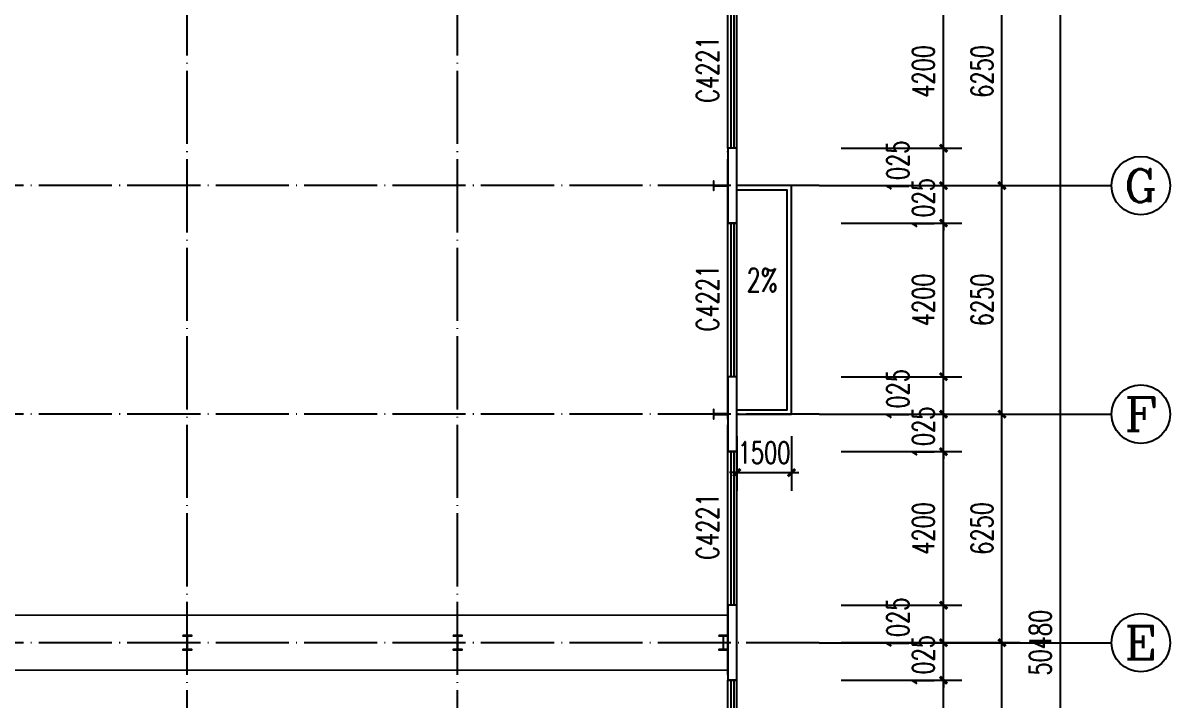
# Model space of a CAD drawing. Extents: x 13898408 to 14113608, y -853943 to -68012.
# Drawn here: x 14060111 to 14091508, y -390012 to -371493 of the extents above; entities that cross this region are included whole.
import ezdxf
from ezdxf.enums import TextEntityAlignment as Align

# ---------------------------------------------------------------- set-up
doc = ezdxf.new("R2010")
doc.units = 0
doc.header["$LTSCALE"] = 1000
doc.header["$MEASUREMENT"] = 0
doc.linetypes.add('DASH', pattern=[0.35, 0.25, -0.1])
doc.linetypes.add('DOTE', pattern=[2.42, 2, -0.2, 0.02, -0.2])
for name, color, linetype in [('AXIS', 3, 'Continuous'), ('AXIS_TEXT', 7, 'Continuous'), ('COLUMN', 2, 'Continuous'), ('DIM_SYMB', 3, 'Continuous'), ('DOTE', 1, 'DOTE'), ('PUB_DIM', 3, 'Continuous'), ('PUB_TEXT', 7, 'Continuous'), ('WALL-PARAPET', 6, 'Continuous'), ('WINDOW', 4, 'Continuous'), ('WINDOW_TEXT', 7, 'Continuous')]:
    doc.layers.add(name, color=color, linetype=linetype)
doc.styles.add('_TCH_AXIS', font='COMPLEX', dxfattribs={"bigfont": 'GBCBIG'})
doc.styles.add('_TCH_DIM', font='SIMPLEX', dxfattribs={"bigfont": 'GBCBIG'})
doc.styles.add('_TCH_DIM_T3', font='SIMPLEX', dxfattribs={"width": 0.705882, "bigfont": 'GBCBIG'})
doc.styles.add('_TCH_WINDOW', font='SIMPLEX', dxfattribs={"height": 3.5, "bigfont": 'GBCBIG'})
doc.styles.add('COMPLEX', font='COMPLEX')
doc.dimstyles.new('_TCH_ARCH&&200', dxfattribs={"dimtxt": 595, "dimasz": 200, "dimexe": 500, "dimexo": 600, "dimgap": 252.5, "dimtad": 1, "dimdec": 0, "dimzin": 0, "dimdsep": 46, "dimtxsty": '_TCH_DIM_T3', "dimblk": 'ARCHTICK', "dimcen": 0.09, "dimclrt": 7, "dimazin": 2, "dimtfac": 1, "dimtdec": 0, "dimtix": 1, "dimtmove": 2, "dimatfit": 3, "dimfxl": 0, "dimtolj": 1, "dimtzin": 0, "dimarcsym": 0})

# ---------------------------------------------------------------- blocks, each defined once
blk = doc.blocks.new('A$C797E1D2B')
at = {"layer": 'COLUMN'}
h = blk.add_hatch(color=256, dxfattribs=at)
h.paths.add_polyline_path([(125, 400), (250, 400), (250, 388), (130, 388), (130, 200), (125, 200)])
h.paths.add_polyline_path([(0, 400), (125, 400), (125, 200), (120, 200), (120, 388), (0, 388)])
h.paths.add_polyline_path([(0, 12), (120, 12), (120, 200), (125, 200), (125, 0), (0, 0)])
h.paths.add_polyline_path([(125, 200), (130, 200), (130, 12), (250, 12), (250, 0), (125, 0)])
blk.add_lwpolyline([(250, 0), (250, 12), (130, 12), (130, 388), (250, 388), (250, 400), (0, 400), (0, 388), (120, 388), (120, 12), (0, 12), (0, 0)], close=True, dxfattribs=at)
blk = doc.blocks.new('$TCHSYS$WIN2D')
for p, q in [((-0.5, 0.5), (0.5, 0.5)), ((-0.5, 0.5), (-0.5, -0.5)), ((0.5, 0.5), (0.5, -0.5)), ((0.5, 0.1667), (-0.5, 0.1667)), ((0.5, -0.1667), (-0.5, -0.1667)), ((-0.5, -0.5), (0.5, -0.5))]:
    blk.add_line(p, q)
blk = doc.blocks.new('_AXISO')
blk.add_circle((0, 0), 0.5)
at = {"layer": 'AXIS_TEXT', "style": 'COMPLEX', "width": 1.041667}
blk.add_attdef('A', text='', height=0.56, dxfattribs=at).set_placement((-0.25, -0.28), (0.25, -0.28), align=Align.FIT)
blk = doc.blocks.new('_ArchTick')
at = {"color": 0, "linetype": 'ByBlock', "const_width": 0.4}
blk.add_lwpolyline([(-0.5, -0.5), (0.5, 0.5)], dxfattribs=at)
blk = doc.blocks.new('*D237')
at = {"layer": 'AXIS', "color": 0, "lineweight": -2}
for p, q in [((14082508, -363203), (14089008, -363203)), ((14088508, -413683), (14088508, -363203)), ((14082508, -413683), (14089008, -413683))]:
    blk.add_line(p, q, dxfattribs=at)
at = {"layer": 'Defpoints', "color": 0}
for p in [(14081908, -363203), (14088508, -363203), (14081908, -413683)]:
    blk.add_point(p, dxfattribs=at)
at = {"layer": 'AXIS', "color": 0, "lineweight": -2, "xscale": 200, "yscale": 200, "zscale": 200}
for p, rotation in [((14088508, -363203), 90), ((14088508, -413683), 270)]:
    blk.add_blockref('_ArchTick', p, dxfattribs=dict(at, rotation=rotation))
at = {"layer": 'AXIS', "color": 7, "insert": (14087958, -388443), "char_height": 595, "attachment_point": 5, "rotation": 90, "style": '_TCH_DIM_T3'}
blk.add_mtext('\\A1;50480', dxfattribs=at)
blk = doc.blocks.new('*D242')
at = {"layer": 'AXIS', "color": 0, "lineweight": -2}
for p, q in [((14082508, -388443), (14087408, -388443)), ((14086908, -394693), (14086908, -388443)), ((14082508, -394693), (14087408, -394693))]:
    blk.add_line(p, q, dxfattribs=at)
at = {"layer": 'Defpoints', "color": 0}
for p in [(14081908, -388443), (14086908, -388443), (14081908, -394693)]:
    blk.add_point(p, dxfattribs=at)
at = {"layer": 'AXIS', "color": 0, "lineweight": -2, "xscale": 200, "yscale": 200, "zscale": 200}
for p, rotation in [((14086908, -388443), 90), ((14086908, -394693), 270)]:
    blk.add_blockref('_ArchTick', p, dxfattribs=dict(at, rotation=rotation))
at = {"layer": 'AXIS', "color": 7, "insert": (14086358, -391568), "char_height": 595, "attachment_point": 5, "rotation": 90, "style": '_TCH_DIM_T3'}
blk.add_mtext('\\A1;6250', dxfattribs=at)
blk = doc.blocks.new('*D243')
at = {"layer": 'AXIS', "color": 0, "lineweight": -2}
for p, q in [((14082508, -382193), (14087408, -382193)), ((14086908, -388443), (14086908, -382193)), ((14082508, -388443), (14087408, -388443))]:
    blk.add_line(p, q, dxfattribs=at)
at = {"layer": 'Defpoints', "color": 0}
for p in [(14081908, -382193), (14086908, -382193), (14081908, -388443)]:
    blk.add_point(p, dxfattribs=at)
at = {"layer": 'AXIS', "color": 0, "lineweight": -2, "xscale": 200, "yscale": 200, "zscale": 200}
for p, rotation in [((14086908, -382193), 90), ((14086908, -388443), 270)]:
    blk.add_blockref('_ArchTick', p, dxfattribs=dict(at, rotation=rotation))
at = {"layer": 'AXIS', "color": 7, "insert": (14086358, -385318), "char_height": 595, "attachment_point": 5, "rotation": 90, "style": '_TCH_DIM_T3'}
blk.add_mtext('\\A1;6250', dxfattribs=at)
blk = doc.blocks.new('*D244')
at = {"layer": 'AXIS', "color": 0, "lineweight": -2}
for p, q in [((14082508, -375943), (14087408, -375943)), ((14086908, -382193), (14086908, -375943)), ((14082508, -382193), (14087408, -382193))]:
    blk.add_line(p, q, dxfattribs=at)
at = {"layer": 'Defpoints', "color": 0}
for p in [(14081908, -375943), (14086908, -375943), (14081908, -382193)]:
    blk.add_point(p, dxfattribs=at)
at = {"layer": 'AXIS', "color": 0, "lineweight": -2, "xscale": 200, "yscale": 200, "zscale": 200}
for p, rotation in [((14086908, -375943), 90), ((14086908, -382193), 270)]:
    blk.add_blockref('_ArchTick', p, dxfattribs=dict(at, rotation=rotation))
at = {"layer": 'AXIS', "color": 7, "insert": (14086358, -379068), "char_height": 595, "attachment_point": 5, "rotation": 90, "style": '_TCH_DIM_T3'}
blk.add_mtext('\\A1;6250', dxfattribs=at)
blk = doc.blocks.new('*D245')
at = {"layer": 'AXIS', "color": 0, "lineweight": -2}
for p, q in [((14082508, -369693), (14087408, -369693)), ((14086908, -375943), (14086908, -369693)), ((14082508, -375943), (14087408, -375943))]:
    blk.add_line(p, q, dxfattribs=at)
at = {"layer": 'Defpoints', "color": 0}
for p in [(14081908, -369693), (14086908, -369693), (14081908, -375943)]:
    blk.add_point(p, dxfattribs=at)
at = {"layer": 'AXIS', "color": 0, "lineweight": -2, "xscale": 200, "yscale": 200, "zscale": 200}
for p, rotation in [((14086908, -369693), 90), ((14086908, -375943), 270)]:
    blk.add_blockref('_ArchTick', p, dxfattribs=dict(at, rotation=rotation))
at = {"layer": 'AXIS', "color": 7, "insert": (14086358, -372818), "char_height": 595, "attachment_point": 5, "rotation": 90, "style": '_TCH_DIM_T3'}
blk.add_mtext('\\A1;6250', dxfattribs=at)
blk = doc.blocks.new('*D342')
at = {"layer": 'Defpoints', "color": 0}
for p in [(14079648, -382193), (14081148, -382193), (14081148, -383793)]:
    blk.add_point(p, dxfattribs=at)
at = {"layer": 'PUB_DIM', "color": 0, "lineweight": -2}
for p, q in [((14079648, -382793), (14079648, -384293)), ((14081148, -382793), (14081148, -384293)), ((14079648, -383793), (14079448, -383793)), ((14079648, -383793), (14081148, -383793)), ((14081148, -383793), (14081348, -383793))]:
    blk.add_line(p, q, dxfattribs=at)
at = {"layer": 'PUB_DIM', "color": 0, "lineweight": -2, "xscale": 200, "yscale": 200, "zscale": 200}
blk.add_blockref('_ArchTick', (14079648, -383793), dxfattribs=at)
at = {"layer": 'PUB_DIM', "color": 0, "lineweight": -2, "xscale": 200, "yscale": 200, "zscale": 200, "rotation": 180}
blk.add_blockref('_ArchTick', (14081148, -383793), dxfattribs=at)
at = {"layer": 'PUB_DIM', "color": 7, "insert": (14080398, -383243), "char_height": 595, "attachment_point": 5, "style": '_TCH_DIM_T3'}
blk.add_mtext('\\A1;1500', dxfattribs=at)
blk = doc.blocks.new('*D628')
at = {"layer": 'Defpoints', "color": 0}
for p in [(14081908, -389468), (14085308, -389468), (14081908, -393668)]:
    blk.add_point(p, dxfattribs=at)
at = {"layer": 'PUB_DIM', "color": 0, "lineweight": -2}
for p, q in [((14082508, -389468), (14085808, -389468)), ((14085308, -393668), (14085308, -389468)), ((14082508, -393668), (14085808, -393668))]:
    blk.add_line(p, q, dxfattribs=at)
at = {"layer": 'PUB_DIM', "color": 0, "lineweight": -2, "xscale": 200, "yscale": 200, "zscale": 200}
for p, rotation in [((14085308, -389468), 90), ((14085308, -393668), 270)]:
    blk.add_blockref('_ArchTick', p, dxfattribs=dict(at, rotation=rotation))
at = {"layer": 'PUB_DIM', "color": 7, "insert": (14084758, -391568), "char_height": 595, "attachment_point": 5, "rotation": 90, "style": '_TCH_DIM_T3'}
blk.add_mtext('\\A1;4200', dxfattribs=at)
blk = doc.blocks.new('*D629')
at = {"layer": 'Defpoints', "color": 0}
for p in [(14081908, -388443), (14085308, -388443), (14081908, -389468)]:
    blk.add_point(p, dxfattribs=at)
at = {"layer": 'PUB_DIM', "color": 0, "lineweight": -2}
for p, q in [((14085308, -388443), (14085308, -388243)), ((14082508, -388443), (14085808, -388443)), ((14085308, -389468), (14085308, -388443)), ((14082508, -389468), (14085808, -389468)), ((14085308, -389468), (14085308, -389668))]:
    blk.add_line(p, q, dxfattribs=at)
at = {"layer": 'PUB_DIM', "color": 0, "lineweight": -2, "xscale": 200, "yscale": 200, "zscale": 200}
for p, rotation in [((14085308, -388443), 270), ((14085308, -389468), 90)]:
    blk.add_blockref('_ArchTick', p, dxfattribs=dict(at, rotation=rotation))
at = {"layer": 'PUB_DIM', "color": 7, "insert": (14084758, -388956), "char_height": 595, "attachment_point": 5, "rotation": 90, "style": '_TCH_DIM_T3'}
blk.add_mtext('\\A1;1025', dxfattribs=at)
blk = doc.blocks.new('*D630')
at = {"layer": 'Defpoints', "color": 0}
for p in [(14081908, -387418), (14085308, -387418), (14081908, -388443)]:
    blk.add_point(p, dxfattribs=at)
at = {"layer": 'PUB_DIM', "color": 0, "lineweight": -2}
for p, q in [((14082508, -387418), (14085808, -387418)), ((14085308, -388443), (14085308, -387418)), ((14082508, -388443), (14085808, -388443))]:
    blk.add_line(p, q, dxfattribs=at)
at = {"layer": 'PUB_DIM', "color": 0, "lineweight": -2, "xscale": 200, "yscale": 200, "zscale": 200}
for p, rotation in [((14085308, -387418), 90), ((14085308, -388443), 270)]:
    blk.add_blockref('_ArchTick', p, dxfattribs=dict(at, rotation=rotation))
at = {"layer": 'PUB_DIM', "color": 7, "insert": (14084058, -387931), "char_height": 595, "attachment_point": 5, "rotation": 90, "style": '_TCH_DIM_T3'}
blk.add_mtext('\\A1;1025', dxfattribs=at)
blk = doc.blocks.new('*D631')
at = {"layer": 'Defpoints', "color": 0}
for p in [(14081908, -383218), (14085308, -383218), (14081908, -387418)]:
    blk.add_point(p, dxfattribs=at)
at = {"layer": 'PUB_DIM', "color": 0, "lineweight": -2}
for p, q in [((14082508, -383218), (14085808, -383218)), ((14085308, -387418), (14085308, -383218)), ((14082508, -387418), (14085808, -387418))]:
    blk.add_line(p, q, dxfattribs=at)
at = {"layer": 'PUB_DIM', "color": 0, "lineweight": -2, "xscale": 200, "yscale": 200, "zscale": 200}
for p, rotation in [((14085308, -383218), 90), ((14085308, -387418), 270)]:
    blk.add_blockref('_ArchTick', p, dxfattribs=dict(at, rotation=rotation))
at = {"layer": 'PUB_DIM', "color": 7, "insert": (14084758, -385318), "char_height": 595, "attachment_point": 5, "rotation": 90, "style": '_TCH_DIM_T3'}
blk.add_mtext('\\A1;4200', dxfattribs=at)
blk = doc.blocks.new('*D632')
at = {"layer": 'Defpoints', "color": 0}
for p in [(14081908, -382193), (14085308, -382193), (14081908, -383218)]:
    blk.add_point(p, dxfattribs=at)
at = {"layer": 'PUB_DIM', "color": 0, "lineweight": -2}
for p, q in [((14085308, -382193), (14085308, -381993)), ((14082508, -382193), (14085808, -382193)), ((14085308, -383218), (14085308, -382193)), ((14082508, -383218), (14085808, -383218)), ((14085308, -383218), (14085308, -383418))]:
    blk.add_line(p, q, dxfattribs=at)
at = {"layer": 'PUB_DIM', "color": 0, "lineweight": -2, "xscale": 200, "yscale": 200, "zscale": 200}
for p, rotation in [((14085308, -382193), 270), ((14085308, -383218), 90)]:
    blk.add_blockref('_ArchTick', p, dxfattribs=dict(at, rotation=rotation))
at = {"layer": 'PUB_DIM', "color": 7, "insert": (14084758, -382706), "char_height": 595, "attachment_point": 5, "rotation": 90, "style": '_TCH_DIM_T3'}
blk.add_mtext('\\A1;1025', dxfattribs=at)
blk = doc.blocks.new('*D633')
at = {"layer": 'Defpoints', "color": 0}
for p in [(14081908, -381168), (14085308, -381168), (14081908, -382193)]:
    blk.add_point(p, dxfattribs=at)
at = {"layer": 'PUB_DIM', "color": 0, "lineweight": -2}
for p, q in [((14082508, -381168), (14085808, -381168)), ((14085308, -382193), (14085308, -381168)), ((14082508, -382193), (14085808, -382193))]:
    blk.add_line(p, q, dxfattribs=at)
at = {"layer": 'PUB_DIM', "color": 0, "lineweight": -2, "xscale": 200, "yscale": 200, "zscale": 200}
for p, rotation in [((14085308, -381168), 90), ((14085308, -382193), 270)]:
    blk.add_blockref('_ArchTick', p, dxfattribs=dict(at, rotation=rotation))
at = {"layer": 'PUB_DIM', "color": 7, "insert": (14084058, -381681), "char_height": 595, "attachment_point": 5, "rotation": 90, "style": '_TCH_DIM_T3'}
blk.add_mtext('\\A1;1025', dxfattribs=at)
blk = doc.blocks.new('*D634')
at = {"layer": 'Defpoints', "color": 0}
for p in [(14081908, -376968), (14085308, -376968), (14081908, -381168)]:
    blk.add_point(p, dxfattribs=at)
at = {"layer": 'PUB_DIM', "color": 0, "lineweight": -2}
for p, q in [((14082508, -376968), (14085808, -376968)), ((14085308, -381168), (14085308, -376968)), ((14082508, -381168), (14085808, -381168))]:
    blk.add_line(p, q, dxfattribs=at)
at = {"layer": 'PUB_DIM', "color": 0, "lineweight": -2, "xscale": 200, "yscale": 200, "zscale": 200}
for p, rotation in [((14085308, -376968), 90), ((14085308, -381168), 270)]:
    blk.add_blockref('_ArchTick', p, dxfattribs=dict(at, rotation=rotation))
at = {"layer": 'PUB_DIM', "color": 7, "insert": (14084758, -379068), "char_height": 595, "attachment_point": 5, "rotation": 90, "style": '_TCH_DIM_T3'}
blk.add_mtext('\\A1;4200', dxfattribs=at)
blk = doc.blocks.new('*D635')
at = {"layer": 'Defpoints', "color": 0}
for p in [(14081908, -375943), (14085308, -375943), (14081908, -376968)]:
    blk.add_point(p, dxfattribs=at)
at = {"layer": 'PUB_DIM', "color": 0, "lineweight": -2}
for p, q in [((14085308, -375943), (14085308, -375743)), ((14082508, -375943), (14085808, -375943)), ((14085308, -376968), (14085308, -375943)), ((14082508, -376968), (14085808, -376968)), ((14085308, -376968), (14085308, -377168))]:
    blk.add_line(p, q, dxfattribs=at)
at = {"layer": 'PUB_DIM', "color": 0, "lineweight": -2, "xscale": 200, "yscale": 200, "zscale": 200}
for p, rotation in [((14085308, -375943), 270), ((14085308, -376968), 90)]:
    blk.add_blockref('_ArchTick', p, dxfattribs=dict(at, rotation=rotation))
at = {"layer": 'PUB_DIM', "color": 7, "insert": (14084758, -376456), "char_height": 595, "attachment_point": 5, "rotation": 90, "style": '_TCH_DIM_T3'}
blk.add_mtext('\\A1;1025', dxfattribs=at)
blk = doc.blocks.new('*D636')
at = {"layer": 'Defpoints', "color": 0}
for p in [(14081908, -374918), (14085308, -374918), (14081908, -375943)]:
    blk.add_point(p, dxfattribs=at)
at = {"layer": 'PUB_DIM', "color": 0, "lineweight": -2}
for p, q in [((14082508, -374918), (14085808, -374918)), ((14085308, -375943), (14085308, -374918)), ((14082508, -375943), (14085808, -375943))]:
    blk.add_line(p, q, dxfattribs=at)
at = {"layer": 'PUB_DIM', "color": 0, "lineweight": -2, "xscale": 200, "yscale": 200, "zscale": 200}
for p, rotation in [((14085308, -374918), 90), ((14085308, -375943), 270)]:
    blk.add_blockref('_ArchTick', p, dxfattribs=dict(at, rotation=rotation))
at = {"layer": 'PUB_DIM', "color": 7, "insert": (14084058, -375431), "char_height": 595, "attachment_point": 5, "rotation": 90, "style": '_TCH_DIM_T3'}
blk.add_mtext('\\A1;1025', dxfattribs=at)
blk = doc.blocks.new('*D637')
at = {"layer": 'Defpoints', "color": 0}
for p in [(14081908, -370718), (14085308, -370718), (14081908, -374918)]:
    blk.add_point(p, dxfattribs=at)
at = {"layer": 'PUB_DIM', "color": 0, "lineweight": -2}
for p, q in [((14082508, -370718), (14085808, -370718)), ((14085308, -374918), (14085308, -370718)), ((14082508, -374918), (14085808, -374918))]:
    blk.add_line(p, q, dxfattribs=at)
at = {"layer": 'PUB_DIM', "color": 0, "lineweight": -2, "xscale": 200, "yscale": 200, "zscale": 200}
for p, rotation in [((14085308, -370718), 90), ((14085308, -374918), 270)]:
    blk.add_blockref('_ArchTick', p, dxfattribs=dict(at, rotation=rotation))
at = {"layer": 'PUB_DIM', "color": 7, "insert": (14084758, -372818), "char_height": 595, "attachment_point": 5, "rotation": 90, "style": '_TCH_DIM_T3'}
blk.add_mtext('\\A1;4200', dxfattribs=at)

msp = doc.modelspace()

# ---------------------------------------------------------------- linework, layer by layer
at = {"ltscale": 0.5}
for points in [[(14079648, -382193.1), (14081148, -382193.1), (14081148, -375943.1), (14079648, -375943.1)], [(14079648, -382073.1), (14081028, -382073.1), (14081028, -376063.1), (14079648, -376063.1)]]:
    msp.add_lwpolyline(points, dxfattribs=at)
at = {"linetype": 'DASH', "ltscale": 2, "const_width": 50}
for points in [[(14079408, -387693.1), (13916608, -387693.1)], [(14079408, -389193.1), (13916608, -389193.1)]]:
    msp.add_lwpolyline(points, dxfattribs=at)
at = {"layer": 'AXIS'}
for p, q in [((14081908, -375943.1), (14089908, -375943.1)), ((14081908, -382193.1), (14089908, -382193.1)), ((14081908, -388443.1), (14089908, -388443.1))]:
    msp.add_line(p, q, dxfattribs=at)
at = {"layer": 'DIM_SYMB'}
msp.add_lwpolyline([(14079778, -379068.1, 0, 0, 0), (14080428, -379068.1, 120, 0, 0), (14080878, -379068.1, 0, 0, 0)], format="xyseb", dxfattribs=at)
at = {"layer": 'DOTE'}
for p, q in [((14064608, -415943.1), (14064608, -360943.1)), ((14072008, -415943.1), (14072008, -360943.1)), ((14079408, -415943.1), (14079408, -360943.1)), ((14081908, -375943.1), (13914108, -375943.1)), ((14081908, -382193.1), (13914108, -382193.1)), ((14081908, -388443.1), (13914108, -388443.1))]:
    msp.add_line(p, q, dxfattribs=at)
at = {"layer": 'WALL-PARAPET'}
for p, q in [((14079648, -374918.1), (14079408, -374918.1)), ((14079408, -374918.1), (14079408, -376968.1)), ((14079648, -376968.1), (14079648, -374918.1)), ((14079408, -376968.1), (14079648, -376968.1)), ((14079648, -381168.1), (14079408, -381168.1)), ((14079408, -381168.1), (14079408, -383218.1)), ((14079648, -383218.1), (14079648, -381168.1)), ((14079408, -383218.1), (14079648, -383218.1)), ((14079648, -387418.1), (14079408, -387418.1)), ((14079408, -387418.1), (14079408, -389468.1)), ((14079648, -389468.1), (14079648, -387418.1)), ((14079408, -389468.1), (14079648, -389468.1))]:
    msp.add_line(p, q, dxfattribs=at)

# ---------------------------------------------------------------- block references
for p, rotation in [((14079408, -376068.1), 89.99999999999999), ((14079408, -382318.1), 89.99999999999999), ((14064733, -388243.1), 180), ((14072133, -388243.1), 180), ((14079408, -388243.1), 180)]:
    msp.add_blockref('A$C797E1D2B', p, dxfattribs=dict(rotation=rotation))
at = {"layer": 'AXIS'}
ref = msp.add_blockref('_AXISO', (14090708, -375943.1), dxfattribs=dict(at, xscale=1600, yscale=1600, zscale=1600))
ref.add_attrib('A', 'G', dxfattribs={"layer": 'AXIS_TEXT', "ltscale": 0.5, "height": 905.1, "style": '_TCH_AXIS', "width": 1.166667}).set_placement((14090255.4, -376395.6), (14091160.5, -376395.6), align=Align.FIT)
ref = msp.add_blockref('_AXISO', (14090708, -382193.1), dxfattribs=dict(at, xscale=1600, yscale=1600, zscale=1600))
ref.add_attrib('A', 'F', dxfattribs={"layer": 'AXIS_TEXT', "ltscale": 0.5, "height": 905.1, "style": '_TCH_AXIS', "width": 1.3125}).set_placement((14090255.4, -382645.6), (14091160.5, -382645.6), align=Align.FIT)
ref = msp.add_blockref('_AXISO', (14090708, -388443.1), dxfattribs=dict(at, xscale=1600, yscale=1600, zscale=1600))
ref.add_attrib('A', 'E', dxfattribs={"layer": 'AXIS_TEXT', "ltscale": 0.5, "height": 905.1, "style": '_TCH_AXIS', "width": 1.3125}).set_placement((14090255.4, -388895.6), (14091160.5, -388895.6), align=Align.FIT)
at = {"layer": 'WINDOW'}
ref = msp.add_blockref('$TCHSYS$WIN2D', (14079528, -372818.1), dxfattribs=dict(at, xscale=4200, yscale=-240, zscale=4200, rotation=90))
ref.add_attrib('A', 'C4221', (14079145.7, -373678.1), dxfattribs={"layer": 'WINDOW_TEXT', "ltscale": 0.5, "height": 595, "rotation": 90, "style": '_TCH_WINDOW', "width": 0.705882})
ref = msp.add_blockref('$TCHSYS$WIN2D', (14079528, -379068.1), dxfattribs=dict(at, xscale=4200, yscale=-240, zscale=4200, rotation=90))
ref.add_attrib('A', 'C4221', (14079145.7, -379928.1), dxfattribs={"layer": 'WINDOW_TEXT', "ltscale": 0.5, "height": 595, "rotation": 90, "style": '_TCH_WINDOW', "width": 0.705882})
ref = msp.add_blockref('$TCHSYS$WIN2D', (14079528, -385318.1), dxfattribs=dict(at, xscale=4200, yscale=-240, zscale=4200, rotation=90))
ref.add_attrib('A', 'C4221', (14079145.7, -386178.1), dxfattribs={"layer": 'WINDOW_TEXT', "ltscale": 0.5, "height": 595, "rotation": 90, "style": '_TCH_WINDOW', "width": 0.705882})
ref = msp.add_blockref('$TCHSYS$WIN2D', (14079528, -391568.1), dxfattribs=dict(at, xscale=4200, yscale=-240, zscale=4200, rotation=90))
ref.add_attrib('A', 'C4221', (14079145.7, -392428.1), dxfattribs={"layer": 'WINDOW_TEXT', "ltscale": 0.5, "height": 595, "rotation": 90, "style": '_TCH_WINDOW', "width": 0.705882})

# ---------------------------------------------------------------- texts
at = {"layer": 'PUB_TEXT', "style": '_TCH_DIM', "width": 0.705882}
msp.add_text('2%%%', height=637.5, dxfattribs=at).set_placement((14079920.8, -378843.1))

# ---------------------------------------------------------------- dimensions: what is measured, and where the dimension line sits
at = {"layer": 'AXIS'}
for p1, p2, distance, text, picture, middle in [((14081908, -413683.1), (14081908, -363203.1), -6600, '50480', '*D237', (14087958, -388443.1)), ((14081908, -375943.1), (14081908, -369693.1), -5000, '6250', '*D245', (14086358, -372818.1)), ((14081908, -382193.1), (14081908, -375943.1), -5000, '6250', '*D244', (14086358, -379068.1)), ((14081908, -388443.1), (14081908, -382193.1), -5000, '6250', '*D243', (14086358, -385318.1)), ((14081908, -394693.1), (14081908, -388443.1), -5000, '6250', '*D242', (14086358, -391568.1))]:
    dim = msp.add_aligned_dim(p1=p1, p2=p2, distance=distance, text=text, dimstyle='_TCH_ARCH&&200', dxfattribs=at)
    dim.commit()
    dim.dimension.update_dxf_attribs({"geometry": picture, "text_midpoint": middle})
at = {"layer": 'PUB_DIM'}
for p1, p2, distance, text, picture, middle in [((14081908, -374918.1), (14081908, -370718.1), -3400, '4200', '*D637', (14084758, -372818.1)), ((14081908, -376968.1), (14081908, -375943.1), -3400, '1025', '*D635', (14084758, -376455.6)), ((14081908, -381168.1), (14081908, -376968.1), -3400, '4200', '*D634', (14084758, -379068.1)), ((14081908, -383218.1), (14081908, -382193.1), -3400, '1025', '*D632', (14084758, -382705.6)), ((14079648, -382193.1), (14081148, -382193.1), -1600, '1500', '*D342', (14080398, -383243.1)), ((14081908, -387418.1), (14081908, -383218.1), -3400, '4200', '*D631', (14084758, -385318.1)), ((14081908, -389468.1), (14081908, -388443.1), -3400, '1025', '*D629', (14084758, -388955.6)), ((14081908, -393668.1), (14081908, -389468.1), -3400, '4200', '*D628', (14084758, -391568.1))]:
    dim = msp.add_aligned_dim(p1=p1, p2=p2, distance=distance, text=text, dimstyle='_TCH_ARCH&&200', dxfattribs=at)
    dim.commit()
    dim.dimension.update_dxf_attribs({"geometry": picture, "text_midpoint": middle})
for base, p1, p2, picture, middle in [((14085308, -374918.1), (14081908, -375943.1), (14081908, -374918.1), '*D636', (14084058, -375430.6)), ((14085308, -381168.1), (14081908, -382193.1), (14081908, -381168.1), '*D633', (14084058, -381680.6)), ((14085308, -387418.1), (14081908, -388443.1), (14081908, -387418.1), '*D630', (14084058, -387930.6))]:
    dim = msp.add_linear_dim(base=base, p1=p1, p2=p2, angle=90, text='1025', dimstyle='_TCH_ARCH&&200', dxfattribs=at)
    dim.commit()
    dim.dimension.update_dxf_attribs({"geometry": picture, "text_midpoint": middle, "dimtype": 161})

doc.saveas('drawing.dxf')
